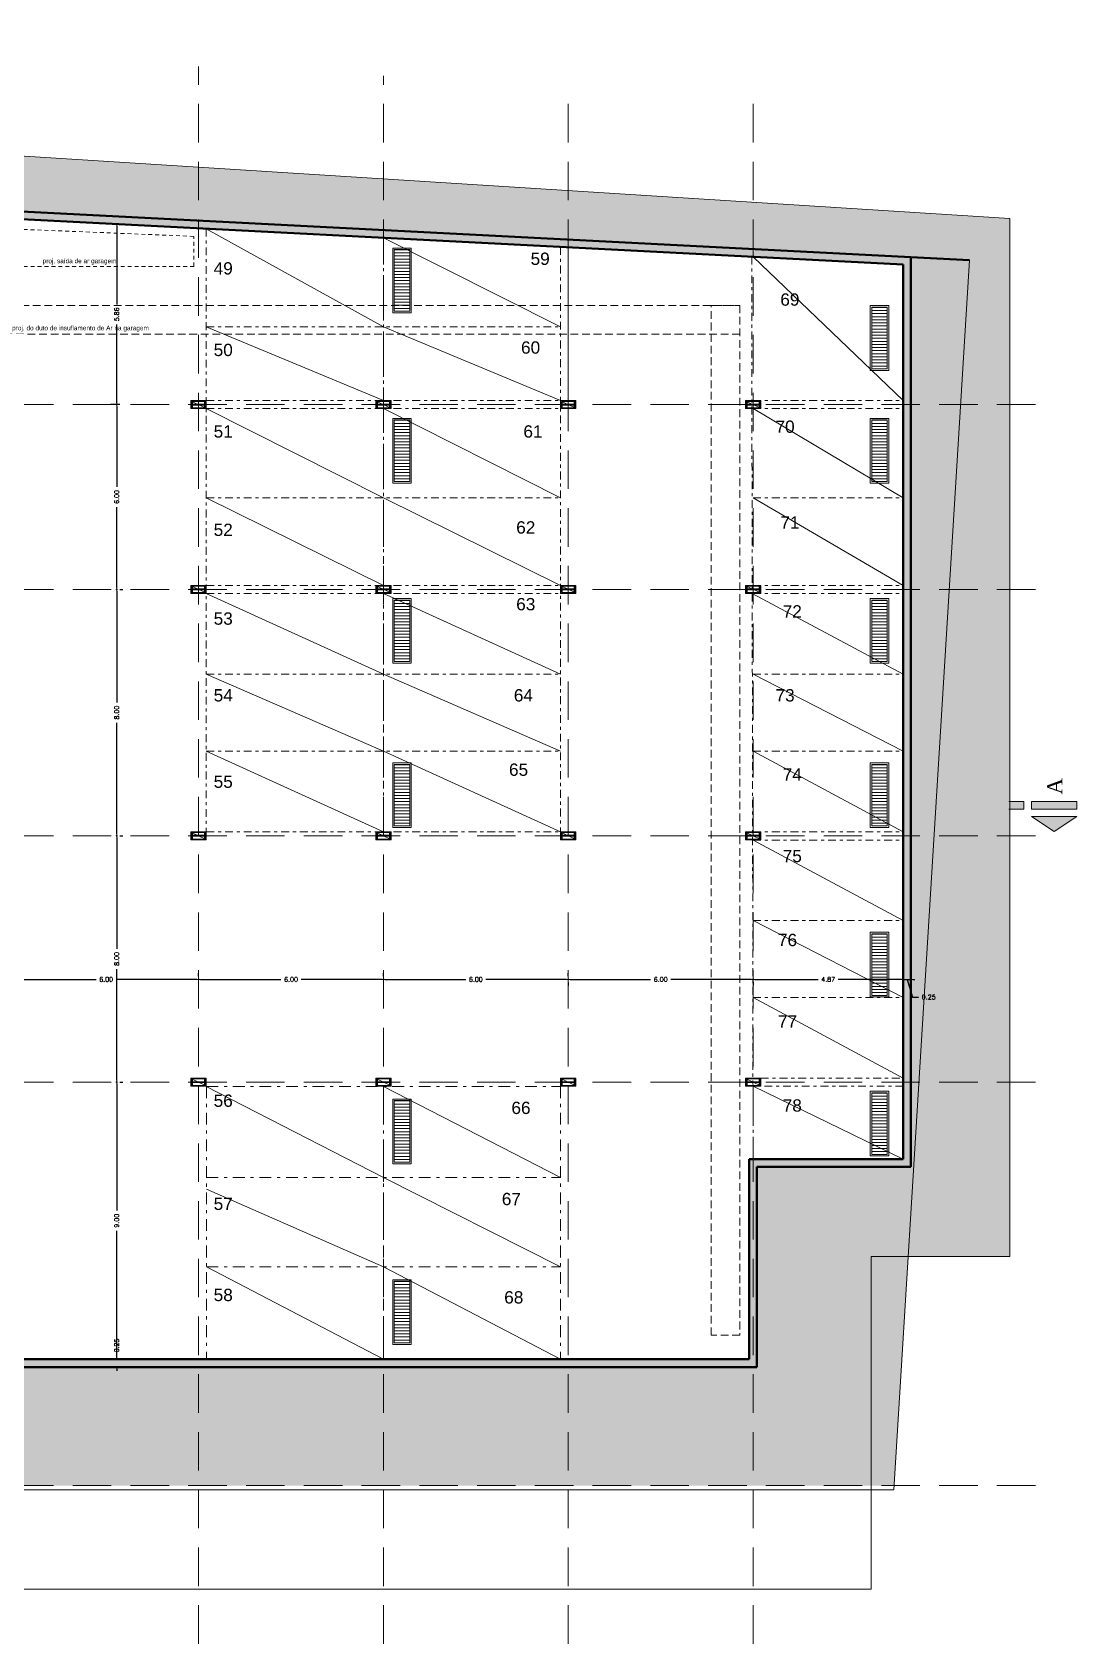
# Model space of a CAD drawing. Header units: millimetres. Extents: x 898 to 1284, y 401 to 654.
# Drawn here: x 963.9 to 997.8, y 415.3 to 467.6 of the extents above; entities that cross this region are included whole.
import ezdxf

# ---------------------------------------------------------------- set-up
doc = ezdxf.new("R2010")
doc.units = ezdxf.units.MM
doc.header["$LTSCALE"] = 10
for name, pattern in [('DASHDOT', [25.4, 12.7, -6.35, 0, -6.35]), ('DASHED2', [0.375, 0.25, -0.125]), ('HIDDEN2', [0.1875, 0.125, -0.0625])]:
    doc.linetypes.add(name, pattern=pattern)
doc.layers.get('0').update_dxf_attribs({"color": 90})
for name, color, linetype, lineweight in [('cinza 03', 252, 'Continuous', 13), ('COTA', 90, 'Continuous', 9), ('linha estutura', 252, 'Continuous', 13), ('PAREDES 2', 50, 'Continuous', 50), ('Pilares', 16, 'Continuous', 20), ('pn 02', 16, 'Continuous', 20), ('PN-01', 90, 'Continuous', 13), ('terreno', 16, 'Continuous', 20), ('TEXT', 16, 'Continuous', 20)]:
    doc.layers.add(name, color=color, linetype=linetype, lineweight=lineweight)
doc.styles.add('REGUA60', font='cityb___.ttf', dxfattribs={"width": 1.4})
doc.styles.get("Standard").update_dxf_attribs({"font": 'simplex.shx'})
doc.dimstyles.new('1-100', dxfattribs={"dimtxt": 0.15, "dimasz": 0.06, "dimexe": 0.2, "dimexo": 0.1, "dimgap": 0.1, "dimtad": 0, "dimzin": 0, "dimdsep": 46, "dimtxsty": 'Standard', "dimblk": 'DOT', "dimcen": 0.09, "dimclrd": 90, "dimclre": 90, "dimclrt": 16, "dimadec": 0, "dimazin": 0, "dimtfac": 1, "dimtofl": 0, "dimtmove": 0, "dimatfit": 3, "dimldrblk": 'DOT', "dimfxl": 0, "dimtolj": 1, "dimtzin": 0, "dimarcsym": 0})
pattern_1 = [(45, (759.0659, 189.61928), (6e-17, 0.6), [0.4242641, -0.4242641]), (45, (759.1659, 189.51928), (6e-17, 0.6), [0.4242641, -0.4242641]), (45, (759.2659, 189.41928), (6e-17, 0.6), [0.4242641, -0.4242641]), (315, (759.3659, 189.41928), (0.6, -2e-16), [0.4242641, -0.4242641]), (315, (759.4659, 189.51928), (0.6, -2e-16), [0.4242641, -0.4242641]), (315, (759.5659, 189.61928), (0.6, -2e-16), [0.4242641, -0.4242641])]

# ---------------------------------------------------------------- blocks, each defined once
blk = doc.blocks.new('_DOT')
at = {"color": 0, "linetype": 'ByBlock'}
blk.add_line((-0.5, 0), (-1, 0), dxfattribs=at)
at = {"color": 0, "linetype": 'ByBlock', "const_width": 0.5}
blk.add_lwpolyline([(-0.25, 0, 1), (0.25, 0, 1)], format="xyb", close=True, dxfattribs=at)
blk = doc.blocks.new('*D18')
at = {"layer": 'COTA', "color": 90, "lineweight": -2}
for p, q in [((963.28, 436.948), (963.28, 437.048)), ((969.28, 436.948), (969.28, 437.048)), ((963.34, 436.848), (965.951, 436.848)), ((969.22, 436.848), (966.608, 436.848))]:
    blk.add_line(p, q, dxfattribs=at)
at = {"layer": 'COTA', "color": 90, "lineweight": -2, "xscale": 0.06, "yscale": 0.06, "zscale": 0.06, "rotation": 180}
blk.add_blockref('_DOT', (963.28, 436.848), dxfattribs=at)
at = {"layer": 'COTA', "color": 90, "lineweight": -2, "xscale": 0.06, "yscale": 0.06, "zscale": 0.06}
blk.add_blockref('_DOT', (969.28, 436.848), dxfattribs=at)
at = {"layer": 'COTA', "color": 16, "insert": (966.28, 436.848), "char_height": 0.15, "attachment_point": 5}
blk.add_mtext('\\A1;6.00', dxfattribs=at)
blk = doc.blocks.new('*D19')
at = {"layer": 'COTA', "color": 90, "lineweight": -2}
for p, q in [((969.28, 436.948), (969.28, 437.048)), ((975.28, 436.948), (975.28, 437.048)), ((969.34, 436.848), (971.951, 436.848)), ((975.22, 436.848), (972.608, 436.848))]:
    blk.add_line(p, q, dxfattribs=at)
at = {"layer": 'COTA', "color": 90, "lineweight": -2, "xscale": 0.06, "yscale": 0.06, "zscale": 0.06, "rotation": 180}
blk.add_blockref('_DOT', (969.28, 436.848), dxfattribs=at)
at = {"layer": 'COTA', "color": 90, "lineweight": -2, "xscale": 0.06, "yscale": 0.06, "zscale": 0.06}
blk.add_blockref('_DOT', (975.28, 436.848), dxfattribs=at)
at = {"layer": 'COTA', "color": 16, "insert": (972.28, 436.848), "char_height": 0.15, "attachment_point": 5}
blk.add_mtext('\\A1;6.00', dxfattribs=at)
blk = doc.blocks.new('*D20')
at = {"layer": 'COTA', "color": 90, "lineweight": -2}
for p, q in [((975.28, 436.948), (975.28, 437.048)), ((975.34, 436.848), (977.951, 436.848)), ((981.22, 436.848), (978.608, 436.848)), ((981.28, 436.748), (981.28, 436.648))]:
    blk.add_line(p, q, dxfattribs=at)
at = {"layer": 'COTA', "color": 90, "lineweight": -2, "xscale": 0.06, "yscale": 0.06, "zscale": 0.06, "rotation": 180}
blk.add_blockref('_DOT', (975.28, 436.848), dxfattribs=at)
at = {"layer": 'COTA', "color": 90, "lineweight": -2, "xscale": 0.06, "yscale": 0.06, "zscale": 0.06}
blk.add_blockref('_DOT', (981.28, 436.848), dxfattribs=at)
at = {"layer": 'COTA', "color": 16, "insert": (978.28, 436.848), "char_height": 0.15, "attachment_point": 5}
blk.add_mtext('\\A1;6.00', dxfattribs=at)
blk = doc.blocks.new('*D21')
at = {"layer": 'COTA', "color": 90, "lineweight": -2}
for p, q in [((981.28, 436.948), (981.28, 437.049)), ((981.34, 436.849), (983.951, 436.849)), ((987.22, 436.849), (984.608, 436.849)), ((987.28, 436.761), (987.28, 436.649))]:
    blk.add_line(p, q, dxfattribs=at)
at = {"layer": 'COTA', "color": 90, "lineweight": -2, "xscale": 0.06, "yscale": 0.06, "zscale": 0.06, "rotation": 180}
blk.add_blockref('_DOT', (981.28, 436.849), dxfattribs=at)
at = {"layer": 'COTA', "color": 90, "lineweight": -2, "xscale": 0.06, "yscale": 0.06, "zscale": 0.06}
blk.add_blockref('_DOT', (987.28, 436.849), dxfattribs=at)
at = {"layer": 'COTA', "color": 16, "insert": (984.28, 436.849), "char_height": 0.15, "attachment_point": 5}
blk.add_mtext('\\A1;6.00', dxfattribs=at)
blk = doc.blocks.new('*D22')
at = {"layer": 'COTA', "color": 90, "lineweight": -2}
for p, q in [((987.28, 436.761), (987.28, 436.649)), ((987.34, 436.849), (989.389, 436.849)), ((992.095, 436.849), (990.046, 436.849)), ((992.155, 436.758), (992.155, 436.649))]:
    blk.add_line(p, q, dxfattribs=at)
at = {"layer": 'COTA', "color": 90, "lineweight": -2, "xscale": 0.06, "yscale": 0.06, "zscale": 0.06, "rotation": 180}
blk.add_blockref('_DOT', (987.28, 436.849), dxfattribs=at)
at = {"layer": 'COTA', "color": 90, "lineweight": -2, "xscale": 0.06, "yscale": 0.06, "zscale": 0.06}
blk.add_blockref('_DOT', (992.155, 436.849), dxfattribs=at)
at = {"layer": 'COTA', "color": 16, "insert": (989.717, 436.849), "char_height": 0.15, "attachment_point": 5}
blk.add_mtext('\\A1;4.87', dxfattribs=at)
blk = doc.blocks.new('*D23')
at = {"layer": 'COTA', "color": 90, "lineweight": -2}
for p, q in [((992.095, 436.848), (992.035, 436.848)), ((992.155, 436.848), (992.405, 436.848)), ((992.155, 436.758), (992.155, 436.648)), ((992.28, 436.848), (992.452, 436.273)), ((992.405, 436.758), (992.405, 436.648)), ((992.465, 436.848), (992.525, 436.848)), ((992.452, 436.273), (992.652, 436.273))]:
    blk.add_line(p, q, dxfattribs=at)
at = {"layer": 'COTA', "color": 90, "lineweight": -2, "xscale": 0.06, "yscale": 0.06, "zscale": 0.06}
blk.add_blockref('_DOT', (992.155, 436.848), dxfattribs=at)
at = {"layer": 'COTA', "color": 90, "lineweight": -2, "xscale": 0.06, "yscale": 0.06, "zscale": 0.06, "rotation": 180}
blk.add_blockref('_DOT', (992.405, 436.848), dxfattribs=at)
at = {"layer": 'COTA', "color": 16, "insert": (992.981, 436.273), "char_height": 0.15, "attachment_point": 5}
blk.add_mtext('\\A1;0.25', dxfattribs=at)
blk = doc.blocks.new('*D24')
at = {"layer": 'COTA', "color": 90, "lineweight": -2}
for p, q in [((966.621, 424.571), (966.621, 424.631)), ((966.629, 424.511), (966.821, 424.511)), ((966.621, 424.201), (966.621, 424.141)), ((966.629, 424.261), (966.821, 424.261))]:
    blk.add_line(p, q, dxfattribs=at)
at = {"layer": 'COTA', "color": 90, "lineweight": -2, "xscale": 0.06, "yscale": 0.06, "zscale": 0.06}
for p, rotation in [((966.621, 424.511), 270), ((966.621, 424.261), 90)]:
    blk.add_blockref('_DOT', p, dxfattribs=dict(at, rotation=rotation))
at = {"layer": 'COTA', "color": 16, "insert": (966.621, 424.959), "char_height": 0.15, "attachment_point": 5, "rotation": 90}
blk.add_mtext('\\A1;0.25', dxfattribs=at)
blk = doc.blocks.new('*D25')
at = {"layer": 'COTA', "color": 90, "lineweight": -2}
for p, q in [((966.621, 433.451), (966.621, 429.339)), ((966.721, 433.511), (966.821, 433.511)), ((966.621, 424.571), (966.621, 428.682)), ((966.629, 424.511), (966.821, 424.511))]:
    blk.add_line(p, q, dxfattribs=at)
at = {"layer": 'COTA', "color": 90, "lineweight": -2, "xscale": 0.06, "yscale": 0.06, "zscale": 0.06}
for p, rotation in [((966.621, 433.511), 90), ((966.621, 424.511), 270)]:
    blk.add_blockref('_DOT', p, dxfattribs=dict(at, rotation=rotation))
at = {"layer": 'COTA', "color": 16, "insert": (966.621, 429.011), "char_height": 0.15, "attachment_point": 5, "rotation": 90}
blk.add_mtext('\\A1;9.00', dxfattribs=at)
blk = doc.blocks.new('*D26')
at = {"layer": 'COTA', "color": 90, "lineweight": -2}
for p, q in [((966.621, 441.451), (966.621, 437.839)), ((966.721, 441.511), (966.821, 441.511)), ((966.621, 433.571), (966.621, 437.182)), ((966.721, 433.511), (966.821, 433.511))]:
    blk.add_line(p, q, dxfattribs=at)
at = {"layer": 'COTA', "color": 90, "lineweight": -2, "xscale": 0.06, "yscale": 0.06, "zscale": 0.06}
for p, rotation in [((966.621, 441.511), 90), ((966.621, 433.511), 270)]:
    blk.add_blockref('_DOT', p, dxfattribs=dict(at, rotation=rotation))
at = {"layer": 'COTA', "color": 16, "insert": (966.621, 437.511), "char_height": 0.15, "attachment_point": 5, "rotation": 90}
blk.add_mtext('\\A1;8.00', dxfattribs=at)
blk = doc.blocks.new('*D27')
at = {"layer": 'COTA', "color": 90, "lineweight": -2}
for p, q in [((966.621, 449.451), (966.621, 445.839)), ((966.721, 449.511), (966.821, 449.511)), ((966.621, 441.571), (966.621, 445.182)), ((966.721, 441.511), (966.821, 441.511))]:
    blk.add_line(p, q, dxfattribs=at)
at = {"layer": 'COTA', "color": 90, "lineweight": -2, "xscale": 0.06, "yscale": 0.06, "zscale": 0.06}
for p, rotation in [((966.621, 449.511), 90), ((966.621, 441.511), 270)]:
    blk.add_blockref('_DOT', p, dxfattribs=dict(at, rotation=rotation))
at = {"layer": 'COTA', "color": 16, "insert": (966.621, 445.511), "char_height": 0.15, "attachment_point": 5, "rotation": 90}
blk.add_mtext('\\A1;8.00', dxfattribs=at)
blk = doc.blocks.new('*D28')
at = {"layer": 'COTA', "color": 90, "lineweight": -2}
for p, q in [((966.721, 455.511), (966.421, 455.511)), ((966.621, 455.451), (966.621, 452.839)), ((966.621, 449.571), (966.621, 452.182)), ((966.721, 449.511), (966.821, 449.511))]:
    blk.add_line(p, q, dxfattribs=at)
at = {"layer": 'COTA', "color": 90, "lineweight": -2, "xscale": 0.06, "yscale": 0.06, "zscale": 0.06}
for p, rotation in [((966.621, 455.511), 90), ((966.621, 449.511), 270)]:
    blk.add_blockref('_DOT', p, dxfattribs=dict(at, rotation=rotation))
at = {"layer": 'COTA', "color": 16, "insert": (966.621, 452.511), "char_height": 0.15, "attachment_point": 5, "rotation": 90}
blk.add_mtext('\\A1;6.00', dxfattribs=at)
blk = doc.blocks.new('*D29')
at = {"layer": 'COTA', "color": 90, "lineweight": -2}
for p, q in [((966.573, 461.373), (966.421, 461.373)), ((966.621, 461.313), (966.621, 458.767)), ((966.621, 455.571), (966.621, 458.117)), ((966.721, 455.511), (966.421, 455.511))]:
    blk.add_line(p, q, dxfattribs=at)
at = {"layer": 'COTA', "color": 90, "lineweight": -2, "xscale": 0.06, "yscale": 0.06, "zscale": 0.06}
for p, rotation in [((966.621, 461.373), 90), ((966.621, 455.511), 270)]:
    blk.add_blockref('_DOT', p, dxfattribs=dict(at, rotation=rotation))
at = {"layer": 'COTA', "color": 16, "insert": (966.621, 458.442), "char_height": 0.15, "attachment_point": 5, "rotation": 90}
blk.add_mtext('\\A1;5.86', dxfattribs=at)

msp = doc.modelspace()

# ---------------------------------------------------------------- hatches: boundary and pattern name
at = {"layer": 'cinza 03', "linetype": 'DASHDOT'}
h = msp.add_hatch(dxfattribs=at)
h.set_pattern_fill('SOLO1', color=256, style=0)
h.set_pattern_definition([(45, (0, 0.5), (6e-17, 0.6), [0.42426407, -0.42426407]), (45, (0.1, 0.4), (6e-17, 0.6), [0.42426407, -0.42426407]), (45, (0.2, 0.3), (6e-17, 0.6), [0.42426407, -0.42426407]), (315, (0.3, 0.3), (0.6, -2e-16), [0.42426407, -0.42426407]), (315, (0.4, 0.4), (0.6, -2e-16), [0.42426407, -0.42426407]), (315, (0.5, 0.5), (0.6, -2e-16), [0.42426407, -0.42426407])])
h.paths.add_polyline_path([(995.615, 449.511), (993.645, 449.511), (993.153, 441.511), (995.615, 441.511)])
h.paths.add_polyline_path([(993.213, 442.483), (992.405, 442.483), (992.405, 441.511), (993.153, 441.511)])
h.paths.add_polyline_path([(993.645, 449.511), (992.405, 449.511), (992.405, 442.483), (993.213, 442.483)])
h.paths.add_polyline_path([(994.015, 455.511), (992.405, 455.511), (992.405, 449.511), (993.645, 449.511)])
h.paths.add_polyline_path([(995.615, 455.511), (994.015, 455.511), (993.645, 449.511), (995.615, 449.511)])
h.paths.add_polyline_path([(994.303, 460.198), (992.405, 460.296), (992.405, 455.511), (994.015, 455.511)], flags=16)
h.paths.add_polyline_path([(995.615, 461.557), (987.28, 462.083), (987.28, 460.561), (992.405, 460.296), (994.303, 460.198), (994.015, 455.511), (995.615, 455.511)])
h.paths.add_polyline_path([(987.28, 462.083), (981.28, 462.462), (981.28, 460.87), (987.28, 460.561), (987.28, 461.225)])
h.paths.add_polyline_path([(981.28, 462.462), (975.28, 462.841), (975.28, 461.179), (981.28, 460.87)])
h.paths.add_polyline_path([(975.28, 462.841), (969.28, 463.219), (969.28, 461.489), (975.28, 461.179)])
h.paths.add_polyline_path([(969.28, 463.219), (963.28, 463.598), (963.28, 461.798), (969.28, 461.489)])
h = msp.add_hatch(color=256, dxfattribs=at)
h.paths.add_polyline_path([(969.28, 461.489), (963.28, 461.798), (963.28, 461.548), (969.28, 461.238)])
h.paths.add_polyline_path([(963.28, 461.798), (957.28, 462.108), (957.28, 461.857), (963.28, 461.548)])
h.paths.add_polyline_path([(957.28, 462.108), (951.28, 462.417), (951.28, 462.167), (957.28, 461.857)])
h = msp.add_hatch(color=256, dxfattribs=at)
h.paths.add_polyline_path([(992.405, 449.511), (992.155, 449.511), (992.155, 442.483), (992.405, 442.483)])
h.paths.add_polyline_path([(992.405, 455.511), (992.155, 455.511), (992.155, 449.511), (992.405, 449.511)])
h.paths.add_polyline_path([(992.405, 460.296), (987.28, 460.561), (987.28, 460.31), (992.155, 460.059), (992.155, 455.511), (992.405, 455.511)])
h.paths.add_polyline_path([(981.28, 460.87), (981.28, 460.62), (987.28, 460.31), (987.28, 460.561)])
h.paths.add_polyline_path([(981.28, 460.87), (975.28, 461.179), (975.28, 460.929), (981.28, 460.62)])
h.paths.add_polyline_path([(975.28, 461.179), (969.28, 461.489), (969.28, 461.238), (975.28, 460.929)])
at = {"layer": 'cinza 03'}
h = msp.add_hatch(dxfattribs=at)
h.set_pattern_fill('_USER', color=256, scale=0.1, style=0, pattern_type=0)
h.set_pattern_definition([(0, (820.7167, 205.838), (0, 0.1), [])])
h.paths.add_polyline_path([(976.133, 460.547), (975.633, 460.547), (975.633, 458.547), (976.133, 458.547)])
h = msp.add_hatch(dxfattribs=at)
h.set_pattern_fill('_USER', color=256, scale=0.1, style=0, pattern_type=0)
h.set_pattern_definition([(0, (836.21788, 203.96532), (0, 0.1), [])])
h.paths.add_polyline_path([(991.634, 458.675), (991.134, 458.675), (991.134, 456.675), (991.634, 456.675)])
h = msp.add_hatch(dxfattribs=at)
h.set_pattern_fill('_USER', color=256, scale=0.1, style=0, pattern_type=0)
h.set_pattern_definition([(0, (820.7167, 200.30333), (0, 0.1), [])])
h.paths.add_polyline_path([(976.133, 455.013), (975.633, 455.013), (975.633, 453.013), (976.133, 453.013)])
h = msp.add_hatch(dxfattribs=at)
h.set_pattern_fill('_USER', color=256, scale=0.1, style=0, pattern_type=0)
h.set_pattern_definition([(0, (836.21788, 200.30333), (0, 0.1), [])])
h.paths.add_polyline_path([(991.634, 455.013), (991.134, 455.013), (991.134, 453.013), (991.634, 453.013)])
h = msp.add_hatch(dxfattribs=at)
h.set_pattern_fill('_USER', color=256, scale=0.1, style=0, pattern_type=0)
h.set_pattern_definition([(0, (820.7167, 194.45578), (0, 0.1), [])])
h.paths.add_polyline_path([(976.133, 449.165), (975.633, 449.165), (975.633, 447.165), (976.133, 447.165)])
h = msp.add_hatch(dxfattribs=at)
h.set_pattern_fill('_USER', color=256, scale=0.1, style=0, pattern_type=0)
h.set_pattern_definition([(0, (836.21788, 194.45578), (0, 0.1), [])])
h.paths.add_polyline_path([(991.634, 449.165), (991.134, 449.165), (991.134, 447.165), (991.634, 447.165)])
h = msp.add_hatch(dxfattribs=at)
h.set_pattern_fill('_USER', color=256, scale=0.1, style=0, pattern_type=0)
h.set_pattern_definition([(0, (820.7167, 189.11928), (0, 0.1), [])])
h.paths.add_polyline_path([(976.133, 443.829), (975.633, 443.829), (975.633, 441.829), (976.133, 441.829)])
h = msp.add_hatch(dxfattribs=at)
h.set_pattern_fill('_USER', color=256, scale=0.1, style=0, pattern_type=0)
h.set_pattern_definition([(0, (836.21788, 189.11928), (0, 0.1), [])])
h.paths.add_polyline_path([(991.634, 443.829), (991.134, 443.829), (991.134, 441.829), (991.634, 441.829)])
at = {"layer": 'cinza 03', "linetype": 'DASHDOT'}
h = msp.add_hatch(color=256, dxfattribs=at)
h.paths.add_polyline_path([(992.405, 441.511), (992.155, 441.511), (992.155, 433.511), (992.405, 433.511)])
h.paths.add_polyline_path([(992.405, 442.483), (992.155, 442.483), (992.155, 441.511), (992.405, 441.511)])
at = {"layer": 'cinza 03'}
h = msp.add_hatch(dxfattribs=at)
h.set_pattern_fill('SOLO1', color=256, style=0)
h.set_pattern_definition(pattern_1)
h.paths.add_polyline_path([(995.615, 441.511), (993.153, 441.511), (992.66, 433.511), (995.615, 433.511)])
h.paths.add_polyline_path([(993.153, 441.511), (992.405, 441.511), (992.405, 433.511), (992.66, 433.511)])
h.paths.add_polyline_path([(992.312, 427.85), (995.615, 427.85), (995.615, 433.511), (992.66, 433.511)])
h.paths.add_polyline_path([(992.66, 433.511), (992.405, 433.511), (992.405, 430.761), (987.405, 430.761), (987.405, 424.261), (987.28, 424.261), (987.28, 420.411), (991.108, 420.411), (991.108, 427.85), (992.312, 427.85)])
h.paths.add_polyline_path([(981.28, 424.261), (981.28, 420.411), (987.28, 420.411), (987.28, 424.261)])
h.paths.add_polyline_path([(992.715, 436.386), (993.247, 436.386), (993.247, 436.161), (992.715, 436.161)], flags=25)
h = msp.add_hatch(dxfattribs=at)
h.set_pattern_fill('_USER', color=256, scale=0.1, style=0, pattern_type=0)
h.set_pattern_definition([(0, (836.21788, 183.61992), (0, 0.1), [])])
h.paths.add_polyline_path([(991.634, 438.329), (991.134, 438.329), (991.134, 436.329), (991.634, 436.329)])
at = {"layer": 'cinza 03', "linetype": 'DASHDOT'}
h = msp.add_hatch(color=256, dxfattribs=at)
h.paths.add_polyline_path([(987.28, 431.011), (987.155, 431.011), (987.155, 427.511), (987.28, 427.511)])
h.paths.add_polyline_path([(992.405, 433.511), (992.155, 433.511), (992.155, 431.011), (987.28, 431.011), (987.28, 427.511), (987.405, 427.511), (987.405, 430.761), (992.405, 430.761)])
at = {"layer": 'cinza 03'}
h = msp.add_hatch(dxfattribs=at)
h.set_pattern_fill('_USER', color=256, scale=0.1, style=0, pattern_type=0)
h.set_pattern_definition([(0, (820.7167, 178.20089), (0, 0.1), [])])
h.paths.add_polyline_path([(976.133, 432.91), (975.633, 432.91), (975.633, 430.91), (976.133, 430.91)])
h = msp.add_hatch(dxfattribs=at)
h.set_pattern_fill('_USER', color=256, scale=0.1, style=0, pattern_type=0)
h.set_pattern_definition([(0, (836.21788, 178.45385), (0, 0.1), [])])
h.paths.add_polyline_path([(991.634, 433.163), (991.134, 433.163), (991.134, 431.163), (991.634, 431.163)])
h = msp.add_hatch(dxfattribs=at)
h.set_pattern_fill('SOLO1', color=256, style=0)
h.set_pattern_definition(pattern_1)
h.paths.add_polyline_path([(992.312, 427.85), (991.108, 427.85), (991.108, 420.411), (991.854, 420.411)])
h.paths.add_polyline_path([(981.28, 424.261), (975.28, 424.261), (975.28, 420.411), (981.28, 420.411)])
h.paths.add_polyline_path([(975.28, 424.261), (969.28, 424.261), (969.28, 420.411), (975.28, 420.411)])
h.paths.add_polyline_path([(969.28, 424.261), (963.28, 424.261), (963.28, 420.411), (969.28, 420.411)])
h.paths.add_polyline_path([(963.28, 424.261), (957.28, 424.261), (957.28, 420.411), (963.28, 420.411)])
h.paths.add_polyline_path([(957.28, 424.261), (951.28, 424.261), (951.28, 420.411), (957.28, 420.411)])
h.paths.add_polyline_path([(951.28, 424.261), (945.28, 424.261), (945.28, 420.411), (951.28, 420.411)])
h = msp.add_hatch(color=256, dxfattribs=at)
h.paths.add_polyline_path([(987.28, 427.588), (987.155, 427.588), (987.155, 424.511), (981.28, 424.511), (981.28, 424.261), (987.28, 424.261)])
h.paths.add_polyline_path([(987.405, 427.588), (987.28, 427.588), (987.28, 424.261), (987.405, 424.261)])
h = msp.add_hatch(dxfattribs=at)
h.set_pattern_fill('_USER', color=256, scale=0.1, style=0, pattern_type=0)
h.set_pattern_definition([(0, (820.7167, 172.33564), (0, 0.1), [])])
h.paths.add_polyline_path([(976.133, 427.045), (975.633, 427.045), (975.633, 425.045), (976.133, 425.045)])
at = {"layer": 'cinza 03', "linetype": 'DASHDOT'}
h = msp.add_hatch(color=256, dxfattribs=at)
h.paths.add_polyline_path([(969.28, 424.511), (963.28, 424.511), (963.28, 424.386), (969.28, 424.386)])
h.paths.add_polyline_path([(969.28, 424.386), (963.28, 424.386), (963.28, 424.261), (969.28, 424.261)])
h.paths.add_polyline_path([(975.28, 424.511), (969.28, 424.511), (969.28, 424.386), (975.28, 424.386)])
h.paths.add_polyline_path([(975.28, 424.386), (969.28, 424.386), (969.28, 424.261), (975.28, 424.261)])
h.paths.add_polyline_path([(981.28, 424.511), (975.28, 424.511), (975.28, 424.386), (981.28, 424.386)])
h.paths.add_polyline_path([(981.28, 424.386), (975.28, 424.386), (975.28, 424.261), (981.28, 424.261)])
at = {"layer": 'Pilares'}
for points in [[(969.055, 455.616), (969.055, 455.406), (969.085, 455.406), (969.085, 455.496), (969.475, 455.496), (969.475, 455.406), (969.505, 455.406), (969.505, 455.616), (969.475, 455.616), (969.475, 455.526), (969.085, 455.526), (969.085, 455.616)], [(975.055, 455.616), (975.055, 455.406), (975.085, 455.406), (975.085, 455.496), (975.475, 455.496), (975.475, 455.406), (975.505, 455.406), (975.505, 455.616), (975.475, 455.616), (975.475, 455.526), (975.085, 455.526), (975.085, 455.616)], [(981.055, 455.616), (981.055, 455.406), (981.085, 455.406), (981.085, 455.496), (981.475, 455.496), (981.475, 455.406), (981.505, 455.406), (981.505, 455.616), (981.475, 455.616), (981.475, 455.526), (981.085, 455.526), (981.085, 455.616)], [(987.055, 455.616), (987.055, 455.406), (987.085, 455.406), (987.085, 455.496), (987.475, 455.496), (987.475, 455.406), (987.505, 455.406), (987.505, 455.616), (987.475, 455.616), (987.475, 455.526), (987.085, 455.526), (987.085, 455.616)], [(969.055, 449.616), (969.055, 449.406), (969.085, 449.406), (969.085, 449.496), (969.475, 449.496), (969.475, 449.406), (969.505, 449.406), (969.505, 449.616), (969.475, 449.616), (969.475, 449.526), (969.085, 449.526), (969.085, 449.616)], [(975.055, 449.616), (975.055, 449.406), (975.085, 449.406), (975.085, 449.496), (975.475, 449.496), (975.475, 449.406), (975.505, 449.406), (975.505, 449.616), (975.475, 449.616), (975.475, 449.526), (975.085, 449.526), (975.085, 449.616)], [(981.055, 449.616), (981.055, 449.406), (981.085, 449.406), (981.085, 449.496), (981.475, 449.496), (981.475, 449.406), (981.505, 449.406), (981.505, 449.616), (981.475, 449.616), (981.475, 449.526), (981.085, 449.526), (981.085, 449.616)], [(987.055, 449.616), (987.055, 449.406), (987.085, 449.406), (987.085, 449.496), (987.475, 449.496), (987.475, 449.406), (987.505, 449.406), (987.505, 449.616), (987.475, 449.616), (987.475, 449.526), (987.085, 449.526), (987.085, 449.616)], [(969.055, 441.616), (969.055, 441.406), (969.085, 441.406), (969.085, 441.496), (969.475, 441.496), (969.475, 441.406), (969.505, 441.406), (969.505, 441.616), (969.475, 441.616), (969.475, 441.526), (969.085, 441.526), (969.085, 441.616)], [(975.055, 441.616), (975.055, 441.406), (975.085, 441.406), (975.085, 441.496), (975.475, 441.496), (975.475, 441.406), (975.505, 441.406), (975.505, 441.616), (975.475, 441.616), (975.475, 441.526), (975.085, 441.526), (975.085, 441.616)], [(981.055, 441.616), (981.055, 441.406), (981.085, 441.406), (981.085, 441.496), (981.475, 441.496), (981.475, 441.406), (981.505, 441.406), (981.505, 441.616), (981.475, 441.616), (981.475, 441.526), (981.085, 441.526), (981.085, 441.616)], [(987.055, 441.616), (987.055, 441.406), (987.085, 441.406), (987.085, 441.496), (987.475, 441.496), (987.475, 441.406), (987.505, 441.406), (987.505, 441.616), (987.475, 441.616), (987.475, 441.526), (987.085, 441.526), (987.085, 441.616)], [(969.055, 433.616), (969.055, 433.406), (969.085, 433.406), (969.085, 433.496), (969.475, 433.496), (969.475, 433.406), (969.505, 433.406), (969.505, 433.616), (969.475, 433.616), (969.475, 433.526), (969.085, 433.526), (969.085, 433.616)], [(975.055, 433.616), (975.055, 433.406), (975.085, 433.406), (975.085, 433.496), (975.475, 433.496), (975.475, 433.406), (975.505, 433.406), (975.505, 433.616), (975.475, 433.616), (975.475, 433.526), (975.085, 433.526), (975.085, 433.616)], [(981.055, 433.616), (981.055, 433.406), (981.085, 433.406), (981.085, 433.496), (981.475, 433.496), (981.475, 433.406), (981.505, 433.406), (981.505, 433.616), (981.475, 433.616), (981.475, 433.526), (981.085, 433.526), (981.085, 433.616)], [(987.055, 433.616), (987.055, 433.406), (987.085, 433.406), (987.085, 433.496), (987.475, 433.496), (987.475, 433.406), (987.505, 433.406), (987.505, 433.616), (987.475, 433.616), (987.475, 433.526), (987.085, 433.526), (987.085, 433.616)]]:
    msp.add_hatch(color=256, dxfattribs=at).paths.add_polyline_path(points)
at = {"layer": 'PN-01', "ltscale": 0.05}
h = msp.add_hatch(color=256, dxfattribs=at)
h.paths.add_polyline_path([(997.051, 441.645), (997.786, 442.135), (996.316, 442.135)])
h.paths.add_polyline_path([(996.316, 442.38), (997.786, 442.38), (997.786, 442.625), (996.316, 442.625)])
h.paths.add_polyline_path([(995.581, 442.38), (996.071, 442.38), (996.071, 442.625), (995.581, 442.625)])
h.paths.add_polyline_path([(994.846, 442.38), (995.336, 442.38), (995.336, 442.625), (994.846, 442.625)])
h.paths.add_polyline_path([(993.877, 442.38), (994.601, 442.38), (994.601, 442.625), (993.877, 442.625)])
h.paths.add_polyline_path([(993.131, 442.38), (993.877, 442.38), (993.877, 442.625), (993.131, 442.625)])

# ---------------------------------------------------------------- linework, layer by layer
at = {"layer": 'cinza 03'}
for p, q in [((969.53, 461.225), (975.28, 458.041)), ((975.28, 460.929), (981.03, 458.041)), ((981.28, 460.62), (981.28, 455.511)), ((987.28, 460.31), (992.155, 455.641)), ((969.53, 458.041), (975.28, 455.641)), ((975.28, 458.041), (981.03, 455.641)), ((969.53, 455.381), (975.28, 452.486)), ((975.28, 455.381), (981.03, 452.486)), ((987.28, 455.381), (992.155, 452.486)), ((969.53, 452.486), (975.28, 449.641)), ((975.28, 452.486), (981.03, 449.641)), ((987.28, 452.486), (992.155, 449.641)), ((969.53, 449.381), (975.28, 446.761)), ((975.28, 449.381), (981.03, 446.761)), ((987.25, 449.381), (992.155, 446.761)), ((969.53, 446.761), (975.28, 444.261)), ((975.28, 446.761), (981.03, 444.261)), ((987.28, 446.761), (992.155, 444.261)), ((969.53, 444.261), (975.28, 441.641)), ((975.28, 444.261), (981.03, 441.641)), ((987.28, 444.261), (992.155, 441.641)), ((987.28, 441.369), (992.155, 438.761)), ((987.28, 438.761), (992.155, 436.261)), ((987.28, 436.261), (992.155, 433.641)), ((969.53, 433.374), (975.28, 430.42)), ((975.28, 433.374), (981.025, 430.42)), ((987.28, 433.381), (992.155, 431.011)), ((975.28, 430.42), (981.025, 427.511)), ((969.534, 430.041), (975.28, 427.511)), ((969.534, 427.511), (975.28, 424.511)), ((975.28, 427.511), (981.03, 424.517))]:
    msp.add_line(p, q, dxfattribs=at)
at = {"layer": 'cinza 03', "linetype": 'DASHDOT'}
msp.add_lwpolyline([(898.912, 465.803), (898.912, 417.043), (991.108, 417.043), (991.108, 427.85), (995.615, 427.85), (995.615, 461.557), (899.814, 467.604)], close=True, dxfattribs=at)
at = {"layer": 'cinza 03'}
for points in [[(975.583, 458.497), (976.183, 458.497), (976.183, 460.597), (975.583, 460.597)], [(975.633, 458.547), (976.133, 458.547), (976.133, 460.547), (975.633, 460.547)], [(991.084, 456.625), (991.684, 456.625), (991.684, 458.725), (991.084, 458.725)], [(991.134, 456.675), (991.634, 456.675), (991.634, 458.675), (991.134, 458.675)], [(975.583, 452.963), (976.183, 452.963), (976.183, 455.063), (975.583, 455.063)], [(975.633, 453.013), (976.133, 453.013), (976.133, 455.013), (975.633, 455.013)], [(991.084, 452.963), (991.684, 452.963), (991.684, 455.063), (991.084, 455.063)], [(991.134, 453.013), (991.634, 453.013), (991.634, 455.013), (991.134, 455.013)], [(975.583, 447.115), (976.183, 447.115), (976.183, 449.215), (975.583, 449.215)], [(975.633, 447.165), (976.133, 447.165), (976.133, 449.165), (975.633, 449.165)], [(991.084, 447.115), (991.684, 447.115), (991.684, 449.215), (991.084, 449.215)], [(991.134, 447.165), (991.634, 447.165), (991.634, 449.165), (991.134, 449.165)], [(975.583, 441.779), (976.183, 441.779), (976.183, 443.879), (975.583, 443.879)], [(975.633, 441.829), (976.133, 441.829), (976.133, 443.829), (975.633, 443.829)], [(991.084, 441.779), (991.684, 441.779), (991.684, 443.879), (991.084, 443.879)], [(991.134, 441.829), (991.634, 441.829), (991.634, 443.829), (991.134, 443.829)], [(991.084, 436.279), (991.684, 436.279), (991.684, 438.379), (991.084, 438.379)], [(991.134, 436.329), (991.634, 436.329), (991.634, 438.329), (991.134, 438.329)], [(975.583, 430.86), (976.183, 430.86), (976.183, 432.96), (975.583, 432.96)], [(975.633, 430.91), (976.133, 430.91), (976.133, 432.91), (975.633, 432.91)], [(991.084, 431.113), (991.684, 431.113), (991.684, 433.213), (991.084, 433.213)], [(991.134, 431.163), (991.634, 431.163), (991.634, 433.163), (991.134, 433.163)], [(975.583, 424.995), (976.183, 424.995), (976.183, 427.095), (975.583, 427.095)], [(975.633, 425.045), (976.133, 425.045), (976.133, 427.045), (975.633, 427.045)]]:
    msp.add_lwpolyline(points, close=True, dxfattribs=at)
at = {"layer": 'linha estutura', "linetype": 'DASHED2', "ltscale": 0.5}
for p, q in [((969.28, 415.274), (969.28, 466.495)), ((975.28, 415.274), (975.28, 466.186)), ((981.28, 415.274), (981.28, 465.877)), ((987.28, 415.274), (987.28, 465.567)), ((897.696, 455.511), (996.846, 455.511)), ((897.696, 449.511), (996.846, 449.511)), ((897.696, 449.511), (996.846, 449.511)), ((897.696, 441.511), (996.846, 441.511)), ((897.696, 433.511), (996.846, 433.511)), ((897.696, 420.411), (996.846, 420.411))]:
    msp.add_line(p, q, dxfattribs=at)
at = {"layer": 'PAREDES 2'}
for p, q in [((992.405, 460.296), (935.491, 463.231)), ((992.155, 460.059), (934.912, 463.011)), ((992.155, 431.011), (992.155, 460.059)), ((992.405, 430.761), (992.405, 460.296)), ((992.405, 460.296), (994.303, 460.198)), ((987.155, 424.511), (987.155, 431.011)), ((987.155, 431.011), (992.155, 431.011)), ((987.405, 424.261), (987.405, 430.761)), ((987.405, 430.761), (992.405, 430.761)), ((902.955, 424.511), (987.155, 424.511)), ((902.705, 424.261), (987.405, 424.261))]:
    msp.add_line(p, q, dxfattribs=at)
at = {"layer": 'Pilares'}
for p, q in [((969.03, 455.641), (969.03, 455.381)), ((969.03, 455.641), (969.53, 455.641)), ((969.03, 455.381), (969.53, 455.381)), ((969.055, 455.616), (969.505, 455.616)), ((969.505, 455.406), (969.055, 455.616)), ((969.055, 455.406), (969.505, 455.406)), ((969.53, 455.641), (969.53, 455.381)), ((975.03, 455.641), (975.03, 455.381)), ((975.03, 455.641), (975.53, 455.641)), ((975.03, 455.381), (975.53, 455.381)), ((975.055, 455.616), (975.505, 455.616)), ((975.505, 455.406), (975.055, 455.616)), ((975.055, 455.406), (975.505, 455.406)), ((975.53, 455.641), (975.53, 455.381)), ((981.03, 455.641), (981.03, 455.381)), ((981.03, 455.641), (981.53, 455.641)), ((981.03, 455.381), (981.53, 455.381)), ((981.055, 455.616), (981.505, 455.616)), ((981.505, 455.406), (981.055, 455.616)), ((981.055, 455.406), (981.505, 455.406)), ((981.53, 455.641), (981.53, 455.381)), ((987.03, 455.641), (987.03, 455.381)), ((987.03, 455.641), (987.53, 455.641)), ((987.03, 455.381), (987.53, 455.381)), ((987.055, 455.616), (987.505, 455.616)), ((987.505, 455.406), (987.055, 455.616)), ((987.055, 455.406), (987.505, 455.406)), ((987.53, 455.641), (987.53, 455.381)), ((969.03, 449.641), (969.03, 449.381)), ((969.03, 449.641), (969.53, 449.641)), ((969.055, 449.616), (969.505, 449.616)), ((969.505, 449.406), (969.055, 449.616)), ((969.53, 449.641), (969.53, 449.381)), ((975.03, 449.641), (975.03, 449.381)), ((975.03, 449.641), (975.53, 449.641)), ((975.055, 449.616), (975.505, 449.616)), ((975.505, 449.406), (975.055, 449.616)), ((975.53, 449.641), (975.53, 449.381)), ((981.03, 449.641), (981.03, 449.381)), ((981.03, 449.641), (981.53, 449.641)), ((981.055, 449.616), (981.505, 449.616)), ((981.505, 449.406), (981.055, 449.616)), ((981.53, 449.641), (981.53, 449.381)), ((987.03, 449.641), (987.03, 449.381)), ((987.03, 449.641), (987.53, 449.641)), ((987.055, 449.616), (987.505, 449.616)), ((987.505, 449.406), (987.055, 449.616)), ((987.53, 449.641), (987.53, 449.381)), ((969.03, 449.381), (969.53, 449.381)), ((969.055, 449.406), (969.505, 449.406)), ((975.03, 449.381), (975.53, 449.381)), ((975.055, 449.406), (975.505, 449.406)), ((981.03, 449.381), (981.53, 449.381)), ((981.055, 449.406), (981.505, 449.406)), ((987.03, 449.381), (987.53, 449.381)), ((987.055, 449.406), (987.505, 449.406)), ((969.03, 441.641), (969.03, 441.381)), ((969.03, 441.641), (969.53, 441.641)), ((969.03, 441.381), (969.53, 441.381)), ((969.055, 441.616), (969.505, 441.616)), ((969.505, 441.406), (969.055, 441.616)), ((969.055, 441.406), (969.505, 441.406)), ((969.53, 441.641), (969.53, 441.381)), ((975.03, 441.641), (975.03, 441.381)), ((975.03, 441.641), (975.53, 441.641)), ((975.03, 441.381), (975.53, 441.381)), ((975.055, 441.616), (975.505, 441.616)), ((975.505, 441.406), (975.055, 441.616)), ((975.055, 441.406), (975.505, 441.406)), ((975.53, 441.641), (975.53, 441.381)), ((981.03, 441.641), (981.03, 441.381)), ((981.03, 441.641), (981.53, 441.641)), ((981.03, 441.381), (981.53, 441.381)), ((981.055, 441.616), (981.505, 441.616)), ((981.505, 441.406), (981.055, 441.616)), ((981.055, 441.406), (981.505, 441.406)), ((981.53, 441.641), (981.53, 441.381)), ((987.03, 441.641), (987.03, 441.381)), ((987.03, 441.641), (987.53, 441.641)), ((987.03, 441.381), (987.53, 441.381)), ((987.055, 441.616), (987.505, 441.616)), ((987.505, 441.406), (987.055, 441.616)), ((987.055, 441.406), (987.505, 441.406)), ((987.53, 441.641), (987.53, 441.381)), ((969.03, 433.641), (969.03, 433.381)), ((969.03, 433.641), (969.53, 433.641)), ((969.03, 433.381), (969.53, 433.381)), ((969.055, 433.616), (969.505, 433.616)), ((969.505, 433.406), (969.055, 433.616)), ((969.055, 433.406), (969.505, 433.406)), ((969.53, 433.641), (969.53, 433.381)), ((975.03, 433.641), (975.03, 433.381)), ((975.03, 433.641), (975.53, 433.641)), ((975.03, 433.381), (975.53, 433.381)), ((975.055, 433.616), (975.505, 433.616)), ((975.505, 433.406), (975.055, 433.616)), ((975.055, 433.406), (975.505, 433.406)), ((975.53, 433.641), (975.53, 433.381)), ((981.03, 433.641), (981.03, 433.381)), ((981.03, 433.641), (981.53, 433.641)), ((981.03, 433.381), (981.53, 433.381)), ((981.055, 433.616), (981.505, 433.616)), ((981.505, 433.406), (981.055, 433.616)), ((981.055, 433.406), (981.505, 433.406)), ((981.53, 433.641), (981.53, 433.381)), ((987.03, 433.641), (987.03, 433.381)), ((987.03, 433.641), (987.53, 433.641)), ((987.03, 433.381), (987.53, 433.381)), ((987.055, 433.616), (987.505, 433.616)), ((987.505, 433.406), (987.055, 433.616)), ((987.055, 433.406), (987.505, 433.406)), ((987.53, 433.641), (987.53, 433.381))]:
    msp.add_line(p, q, dxfattribs=at)
at = {"layer": 'Pilares', "linetype": 'Continuous'}
for p, q in [((969.085, 455.526), (969.085, 455.616)), ((969.085, 455.526), (969.475, 455.526)), ((969.085, 455.406), (969.085, 455.496)), ((969.085, 455.496), (969.475, 455.496)), ((969.475, 455.526), (969.475, 455.616)), ((969.475, 455.406), (969.475, 455.496)), ((975.085, 455.526), (975.085, 455.616)), ((975.085, 455.526), (975.475, 455.526)), ((975.085, 455.406), (975.085, 455.496)), ((975.085, 455.496), (975.475, 455.496)), ((975.475, 455.526), (975.475, 455.616)), ((975.475, 455.406), (975.475, 455.496)), ((981.085, 455.526), (981.085, 455.616)), ((981.085, 455.526), (981.475, 455.526)), ((981.085, 455.406), (981.085, 455.496)), ((981.085, 455.496), (981.475, 455.496)), ((981.475, 455.526), (981.475, 455.616)), ((981.475, 455.406), (981.475, 455.496)), ((987.085, 455.526), (987.085, 455.616)), ((987.085, 455.526), (987.475, 455.526)), ((987.085, 455.406), (987.085, 455.496)), ((987.085, 455.496), (987.475, 455.496)), ((987.475, 455.526), (987.475, 455.616)), ((987.475, 455.406), (987.475, 455.496)), ((969.085, 449.526), (969.085, 449.616)), ((969.085, 449.526), (969.475, 449.526)), ((969.475, 449.526), (969.475, 449.616)), ((975.085, 449.526), (975.085, 449.616)), ((975.085, 449.526), (975.475, 449.526)), ((975.475, 449.526), (975.475, 449.616)), ((981.085, 449.526), (981.085, 449.616)), ((981.085, 449.526), (981.475, 449.526)), ((981.475, 449.526), (981.475, 449.616)), ((987.085, 449.526), (987.085, 449.616)), ((987.085, 449.526), (987.475, 449.526)), ((987.475, 449.526), (987.475, 449.616)), ((969.085, 449.406), (969.085, 449.496)), ((969.085, 449.496), (969.475, 449.496)), ((969.475, 449.406), (969.475, 449.496)), ((975.085, 449.406), (975.085, 449.496)), ((975.085, 449.496), (975.475, 449.496)), ((975.475, 449.406), (975.475, 449.496)), ((981.085, 449.406), (981.085, 449.496)), ((981.085, 449.496), (981.475, 449.496)), ((981.475, 449.406), (981.475, 449.496)), ((987.085, 449.406), (987.085, 449.496)), ((987.085, 449.496), (987.475, 449.496)), ((987.475, 449.406), (987.475, 449.496)), ((969.085, 441.526), (969.085, 441.616)), ((969.085, 441.526), (969.475, 441.526)), ((969.085, 441.406), (969.085, 441.496)), ((969.085, 441.496), (969.475, 441.496)), ((969.475, 441.526), (969.475, 441.616)), ((969.475, 441.406), (969.475, 441.496)), ((975.085, 441.526), (975.085, 441.616)), ((975.085, 441.526), (975.475, 441.526)), ((975.085, 441.406), (975.085, 441.496)), ((975.085, 441.496), (975.475, 441.496)), ((975.475, 441.526), (975.475, 441.616)), ((975.475, 441.406), (975.475, 441.496)), ((981.085, 441.526), (981.085, 441.616)), ((981.085, 441.526), (981.475, 441.526)), ((981.085, 441.406), (981.085, 441.496)), ((981.085, 441.496), (981.475, 441.496)), ((981.475, 441.526), (981.475, 441.616)), ((981.475, 441.406), (981.475, 441.496)), ((987.085, 441.526), (987.085, 441.616)), ((987.085, 441.526), (987.475, 441.526)), ((987.085, 441.406), (987.085, 441.496)), ((987.085, 441.496), (987.475, 441.496)), ((987.475, 441.526), (987.475, 441.616)), ((987.475, 441.406), (987.475, 441.496)), ((969.085, 433.526), (969.085, 433.616)), ((969.085, 433.526), (969.475, 433.526)), ((969.085, 433.406), (969.085, 433.496)), ((969.085, 433.496), (969.475, 433.496)), ((969.475, 433.526), (969.475, 433.616)), ((969.475, 433.406), (969.475, 433.496)), ((975.085, 433.526), (975.085, 433.616)), ((975.085, 433.526), (975.475, 433.526)), ((975.085, 433.406), (975.085, 433.496)), ((975.085, 433.496), (975.475, 433.496)), ((975.475, 433.526), (975.475, 433.616)), ((975.475, 433.406), (975.475, 433.496)), ((981.085, 433.526), (981.085, 433.616)), ((981.085, 433.526), (981.475, 433.526)), ((981.085, 433.406), (981.085, 433.496)), ((981.085, 433.496), (981.475, 433.496)), ((981.475, 433.526), (981.475, 433.616)), ((981.475, 433.406), (981.475, 433.496)), ((987.085, 433.526), (987.085, 433.616)), ((987.085, 433.526), (987.475, 433.526)), ((987.085, 433.406), (987.085, 433.496)), ((987.085, 433.496), (987.475, 433.496)), ((987.475, 433.526), (987.475, 433.616)), ((987.475, 433.406), (987.475, 433.496))]:
    msp.add_line(p, q, dxfattribs=at)
for points in [[(969.085, 455.616), (969.055, 455.616), (969.055, 455.406), (969.085, 455.406)], [(969.475, 455.406), (969.505, 455.406), (969.505, 455.616), (969.475, 455.616)], [(975.085, 455.616), (975.055, 455.616), (975.055, 455.406), (975.085, 455.406)], [(975.475, 455.406), (975.505, 455.406), (975.505, 455.616), (975.475, 455.616)], [(981.085, 455.616), (981.055, 455.616), (981.055, 455.406), (981.085, 455.406)], [(981.475, 455.406), (981.505, 455.406), (981.505, 455.616), (981.475, 455.616)], [(987.085, 455.616), (987.055, 455.616), (987.055, 455.406), (987.085, 455.406)], [(987.475, 455.406), (987.505, 455.406), (987.505, 455.616), (987.475, 455.616)], [(969.085, 449.616), (969.055, 449.616), (969.055, 449.406), (969.085, 449.406)], [(969.475, 449.406), (969.505, 449.406), (969.505, 449.616), (969.475, 449.616)], [(975.085, 449.616), (975.055, 449.616), (975.055, 449.406), (975.085, 449.406)], [(975.475, 449.406), (975.505, 449.406), (975.505, 449.616), (975.475, 449.616)], [(981.085, 449.616), (981.055, 449.616), (981.055, 449.406), (981.085, 449.406)], [(981.475, 449.406), (981.505, 449.406), (981.505, 449.616), (981.475, 449.616)], [(987.085, 449.616), (987.055, 449.616), (987.055, 449.406), (987.085, 449.406)], [(987.475, 449.406), (987.505, 449.406), (987.505, 449.616), (987.475, 449.616)], [(969.085, 441.616), (969.055, 441.616), (969.055, 441.406), (969.085, 441.406)], [(969.475, 441.406), (969.505, 441.406), (969.505, 441.616), (969.475, 441.616)], [(975.085, 441.616), (975.055, 441.616), (975.055, 441.406), (975.085, 441.406)], [(975.475, 441.406), (975.505, 441.406), (975.505, 441.616), (975.475, 441.616)], [(981.085, 441.616), (981.055, 441.616), (981.055, 441.406), (981.085, 441.406)], [(981.475, 441.406), (981.505, 441.406), (981.505, 441.616), (981.475, 441.616)], [(987.085, 441.616), (987.055, 441.616), (987.055, 441.406), (987.085, 441.406)], [(987.475, 441.406), (987.505, 441.406), (987.505, 441.616), (987.475, 441.616)], [(969.085, 433.616), (969.055, 433.616), (969.055, 433.406), (969.085, 433.406)], [(969.475, 433.406), (969.505, 433.406), (969.505, 433.616), (969.475, 433.616)], [(975.085, 433.616), (975.055, 433.616), (975.055, 433.406), (975.085, 433.406)], [(975.475, 433.406), (975.505, 433.406), (975.505, 433.616), (975.475, 433.616)], [(981.085, 433.616), (981.055, 433.616), (981.055, 433.406), (981.085, 433.406)], [(981.475, 433.406), (981.505, 433.406), (981.505, 433.616), (981.475, 433.616)], [(987.085, 433.616), (987.055, 433.616), (987.055, 433.406), (987.085, 433.406)], [(987.475, 433.406), (987.505, 433.406), (987.505, 433.616), (987.475, 433.616)]]:
    msp.add_lwpolyline(points, dxfattribs=at)
at = {"layer": 'pn 02'}
for p, q in [((996.071, 442.625), (995.581, 442.625)), ((995.581, 442.38), (996.071, 442.38)), ((996.071, 442.625), (996.071, 442.38)), ((997.786, 442.625), (996.316, 442.625)), ((996.316, 442.625), (996.316, 442.38)), ((996.316, 442.38), (997.786, 442.38)), ((997.786, 442.38), (997.786, 442.625)), ((996.316, 442.135), (997.786, 442.135))]:
    msp.add_line(p, q, dxfattribs=at)
at = {"layer": 'pn 02', "ltscale": 0.05}
for q in [(996.316, 442.135), (996.316, 442.135), (997.051, 441.645)]:
    msp.add_line((997.786, 442.135), q, dxfattribs=at)
at = {"layer": 'PN-01', "linetype": 'HIDDEN2', "ltscale": 0.1}
for p, q in [((951.237, 461.707), (969.13, 460.976)), ((969.13, 459.998), (969.13, 460.976)), ((969.13, 459.998), (951.237, 459.998))]:
    msp.add_line(p, q, dxfattribs=at)
at = {"layer": 'PN-01', "linetype": 'DASHDOT', "ltscale": 0.002}
for p, q in [((969.53, 461.225), (969.53, 441.641)), ((975.28, 460.929), (975.28, 441.511)), ((981.03, 460.632), (981.03, 441.641)), ((987.233, 460.313), (987.28, 431.011)), ((969.53, 458.041), (981.03, 458.041)), ((969.53, 455.641), (981.03, 455.641)), ((969.53, 455.381), (981.03, 455.381)), ((987.28, 455.641), (992.155, 455.641)), ((987.28, 455.381), (992.155, 455.381)), ((969.53, 452.486), (981.03, 452.486)), ((987.28, 452.486), (992.155, 452.486)), ((969.53, 449.641), (981.03, 449.641)), ((987.28, 449.641), (992.155, 449.641)), ((969.53, 449.381), (981.03, 449.381)), ((987.28, 449.381), (992.155, 449.381)), ((969.53, 446.761), (981.03, 446.761)), ((987.28, 446.761), (992.155, 446.761)), ((969.53, 444.261), (981.03, 444.261)), ((987.28, 444.261), (992.155, 444.261)), ((969.53, 441.641), (981.03, 441.641)), ((987.28, 441.641), (992.155, 441.641)), ((987.28, 441.369), (992.155, 441.369)), ((987.28, 438.761), (992.155, 438.761)), ((987.28, 436.261), (992.155, 436.261)), ((987.53, 433.641), (992.155, 433.641)), ((992.155, 433.381), (987.53, 433.381))]:
    msp.add_line(p, q, dxfattribs=at)
at = {"layer": 'PN-01', "ltscale": 0.05}
msp.add_line((997.051, 441.645), (996.316, 442.135), dxfattribs=at)
at = {"layer": 'PN-01', "linetype": 'DASHDOT', "ltscale": 0.003}
for p, q in [((969.534, 433.374), (981.025, 433.374)), ((969.534, 433.374), (969.534, 424.511)), ((975.28, 433.374), (975.28, 424.511)), ((981.025, 433.374), (981.025, 424.511)), ((969.534, 430.42), (981.025, 430.42)), ((969.534, 427.511), (981.025, 427.511))]:
    msp.add_line(p, q, dxfattribs=at)
at = {"layer": 'PN-01', "linetype": 'HIDDEN2', "ltscale": 0.2}
for points in [[(949.653, 458.734), (986.854, 458.734), (986.854, 457.801), (949.653, 457.801)], [(985.921, 425.298), (985.921, 458.734), (986.854, 458.734), (986.854, 425.298)]]:
    msp.add_lwpolyline(points, close=True, dxfattribs=at)
at = {"layer": 'terreno'}
for p, q in [((991.846, 420.274), (994.303, 460.198)), ((991.846, 420.274), (994.303, 460.198)), ((900.292, 420.274), (991.846, 420.274))]:
    msp.add_line(p, q, dxfattribs=at)

# ---------------------------------------------------------------- texts
at = {"layer": 'COTA', "char_height": 0.15, "attachment_point": 2}
for s, insert, width in [('{\\fArial|b0|i0|c0|p34;proj. saída de ar garagem}', (965.417, 460.253), 2.64623), ('{\\fArial|b0|i0|c0|p34; proj. do duto de insuflamento de Ar na garagem}', (965.417, 458.075), 4.85905)]:
    msp.add_mtext(s, dxfattribs=dict(at, insert=insert, width=width))
at = {"layer": 'pn 02', "ltscale": 0.05, "insert": (996.827, 442.85), "char_height": 0.49, "width": 3.686, "attachment_point": 1, "rotation": 90}
msp.add_mtext('{\\fTimes New Roman|b0|i0|c0|p18;A}', dxfattribs=at)
at = {"layer": 'TEXT', "char_height": 0.4, "width": 2.242, "attachment_point": 1, "style": 'REGUA60'}
for s, insert in [('{\\fArial|b0|i0|c0|p34;49}', (969.769, 460.136)), ('{\\fArial|b0|i0|c0|p34;59}', (980.057, 460.448)), ('{\\fArial|b0|i0|c0|p34;69}', (988.163, 459.124)), ('{\\fArial|b0|i0|c0|p34;50}', (969.769, 457.488)), ('{\\fArial|b0|i0|c0|p34;60}', (979.746, 457.566)), ('{\\fArial|b0|i0|c0|p34;51}', (969.769, 454.84)), ('{\\fArial|b0|i0|c0|p34;61}', (979.823, 454.84)), ('{\\fArial|b0|i0|c0|p34;70}', (988.007, 454.996)), ('{\\fArial|b0|i0|c0|p34;52}', (969.769, 451.646)), ('{\\fArial|b0|i0|c0|p34;62}', (979.59, 451.724)), ('{\\fArial|b0|i0|c0|p34;71}', (988.163, 451.88)), ('{\\fArial|b0|i0|c0|p34;63}', (979.59, 449.232)), ('{\\fArial|b0|i0|c0|p34;72}', (988.241, 448.998)), ('{\\fArial|b0|i0|c0|p34;53}', (969.769, 448.765)), ('{\\fArial|b0|i0|c0|p34;54}', (969.769, 446.272)), ('{\\fArial|b0|i0|c0|p34;64}', (979.512, 446.272)), ('{\\fArial|b0|i0|c0|p34;73}', (988.007, 446.272)), ('{\\fArial|b0|i0|c0|p34;65}', (979.356, 443.858)), ('{\\fArial|b0|i0|c0|p34;55}', (969.769, 443.468)), ('{\\fArial|b0|i0|c0|p34;74}', (988.241, 443.702)), ('{\\fArial|b0|i0|c0|p34;75}', (988.241, 441.054)), ('{\\fArial|b0|i0|c0|p34;76}', (988.085, 438.328)), ('{\\fArial|b0|i0|c0|p34;77}', (988.085, 435.68)), ('{\\fArial|b0|i0|c0|p34;56}', (969.769, 433.109)), ('{\\fArial|b0|i0|c0|p34;66}', (979.434, 432.876)), ('{\\fArial|b0|i0|c0|p34;78}', (988.241, 432.954)), ('{\\fArial|b0|i0|c0|p34;57}', (969.769, 429.76)), ('{\\fArial|b0|i0|c0|p34;67}', (979.122, 429.916)), ('{\\fArial|b0|i0|c0|p34;58}', (969.769, 426.801)), ('{\\fArial|b0|i0|c0|p34;68}', (979.2, 426.723))]:
    msp.add_mtext(s, dxfattribs=dict(at, insert=insert))

# ---------------------------------------------------------------- dimensions: what is measured, and where the dimension line sits
at = {"layer": 'COTA'}
for base, p1, p2, picture, middle in [((966.621, 461.373), (966.821, 455.511), (966.673, 461.373), '*D29', (966.621, 458.442)), ((966.621, 455.511), (966.621, 449.511), (966.821, 455.511), '*D28', (966.621, 452.511)), ((966.621, 449.511), (966.621, 441.511), (966.621, 449.511), '*D27', (966.621, 445.511)), ((966.621, 441.511), (966.621, 433.511), (966.621, 441.511), '*D26', (966.621, 437.511)), ((966.621, 433.511), (966.529, 424.511), (966.621, 433.511), '*D25', (966.621, 429.011))]:
    dim = msp.add_linear_dim(base=base, p1=p1, p2=p2, angle=90, dimstyle='1-100', override={"dimtmove": 1}, dxfattribs=at)
    dim.commit()
    dim.dimension.update_dxf_attribs({"geometry": picture, "text_midpoint": middle})
for base, p1, p2, picture, middle in [((969.28, 436.848), (963.28, 436.848), (969.28, 436.848), '*D18', (966.28, 436.848)), ((975.28, 436.848), (969.28, 436.848), (975.28, 436.848), '*D19', (972.28, 436.848)), ((981.28, 436.848), (975.28, 436.848), (981.28, 436.848), '*D20', (978.28, 436.848)), ((987.28, 436.849), (981.28, 436.848), (987.28, 436.861), '*D21', (984.28, 436.849)), ((992.154594311, 436.849465915), (987.279594311, 436.861159975), (992.154594311, 436.858111289), '*D22', (989.717094311, 436.849465915)), ((992.405, 436.848), (992.155, 436.858), (992.405, 436.858), '*D23', (992.752, 436.273))]:
    dim = msp.add_linear_dim(base=base, p1=p1, p2=p2, dimstyle='1-100', override={"dimtmove": 1}, dxfattribs=at)
    dim.commit()
    dim.dimension.update_dxf_attribs({"geometry": picture, "text_midpoint": middle})
dim = msp.add_linear_dim(base=(966.621, 424.511), p1=(966.529, 424.261), p2=(966.529, 424.511), angle=90, dimstyle='1-100', dxfattribs=at)
dim.commit()
dim.dimension.update_dxf_attribs({"geometry": '*D24', "text_midpoint": (966.621, 424.959)})

doc.saveas('drawing.dxf')
